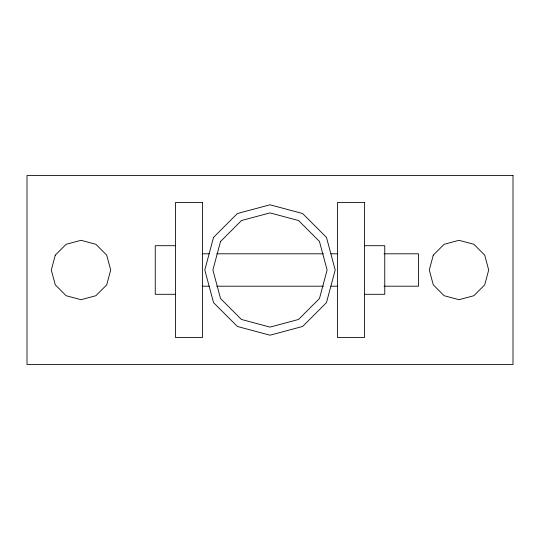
<?xml version="1.0" encoding="UTF-8"?>
<svg xmlns="http://www.w3.org/2000/svg" width="540" height="540" viewBox="0 0 540 540"><rect width="100%" height="100%" fill="white"/><g stroke="black" fill="none" stroke-linecap="round" stroke-linejoin="round"><path stroke-width="0.81" d="M175.5 245.7L155.25 245.7L155.25 294.3L175.5 294.3M364.5 245.7L384.75 245.7L384.75 294.3L364.5 294.3M202.406 253.8L209.135 253.8M216.702 253.8L323.487 253.8M331.054 253.8L337.784 253.8M384.028 253.8L418.5 253.8L418.5 286.2L384.028 286.2M202.406 286.2L209.135 286.2M216.702 286.2L323.487 286.2M331.054 286.2L337.784 286.2M55.276 255.15L51.3 270L55.276 284.85L66.15 295.724L81 299.7L95.85 295.724L106.724 284.85L110.7 270L106.724 255.15L95.85 244.276L81 240.3L66.15 244.276L55.276 255.15M213.529 237.398L204.795 270L213.529 302.603L237.398 326.471L270 335.205L302.603 326.471L326.471 302.603L335.205 270L326.471 237.398L302.603 213.529L270 204.795L237.398 213.529L213.529 237.398M220.543 241.448L212.895 270L220.543 298.553L241.448 319.457L270 327.105L298.553 319.457L319.457 298.553L327.105 270L319.457 241.448L298.553 220.543L270 212.895L241.448 220.543L220.543 241.448M433.276 255.15L429.3 270L433.276 284.85L444.15 295.724L459 299.7L473.85 295.724L484.724 284.85L488.7 270L484.724 255.15L473.85 244.276L459 240.3L444.15 244.276L433.276 255.15M513 175.5L27 175.5L27 364.5L513 364.5L513 175.5M202.5 202.5L175.5 202.5L175.5 337.5L202.5 337.5L202.5 202.5M364.5 202.5L337.5 202.5L337.5 337.5L364.5 337.5L364.5 202.5"/></g></svg>
